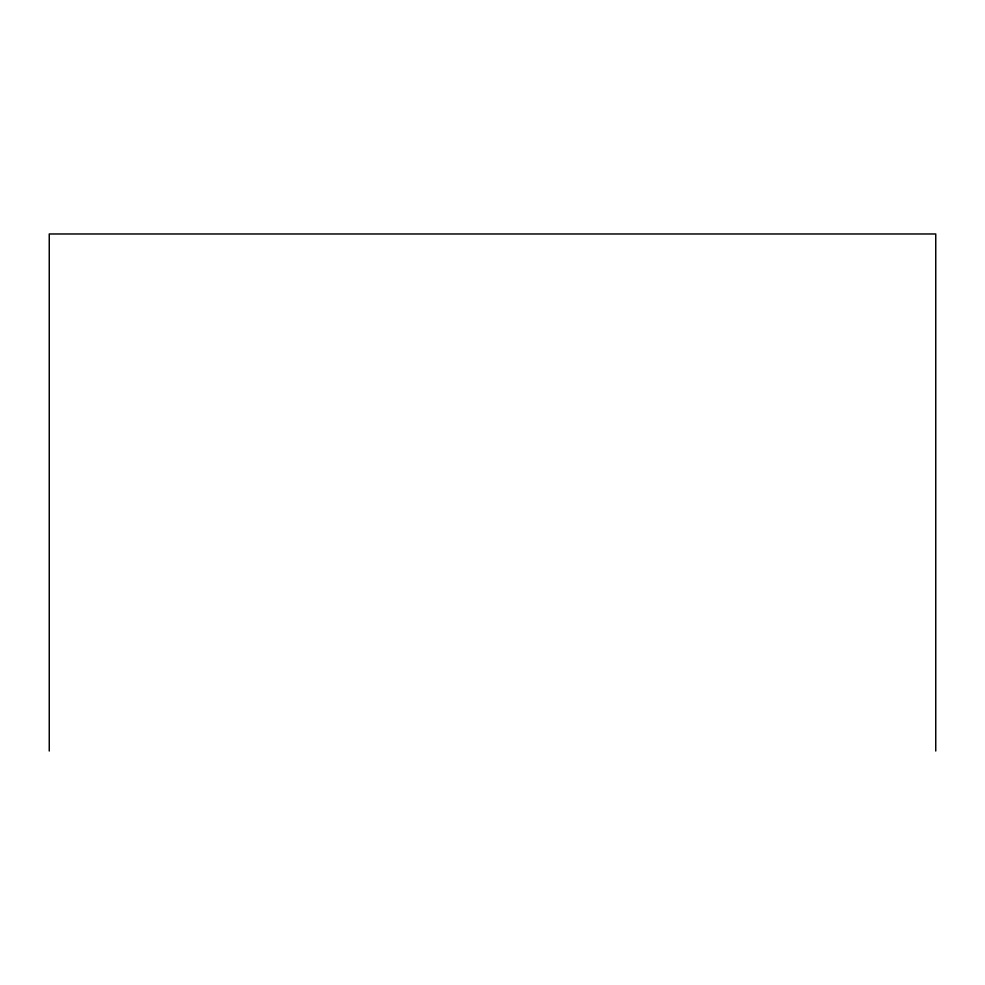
<?xml version="1.0" encoding="UTF-8"?>
<svg xmlns="http://www.w3.org/2000/svg" width="985" height="985" viewBox="0 0 985 985"><rect width="100%" height="100%" fill="white"/><g stroke="black" fill="none" stroke-linecap="round" stroke-linejoin="round"><path stroke-width="1.48" d="M935.75 751.026L935.75 233.974L49.25 233.974L49.25 751.026"/></g></svg>
